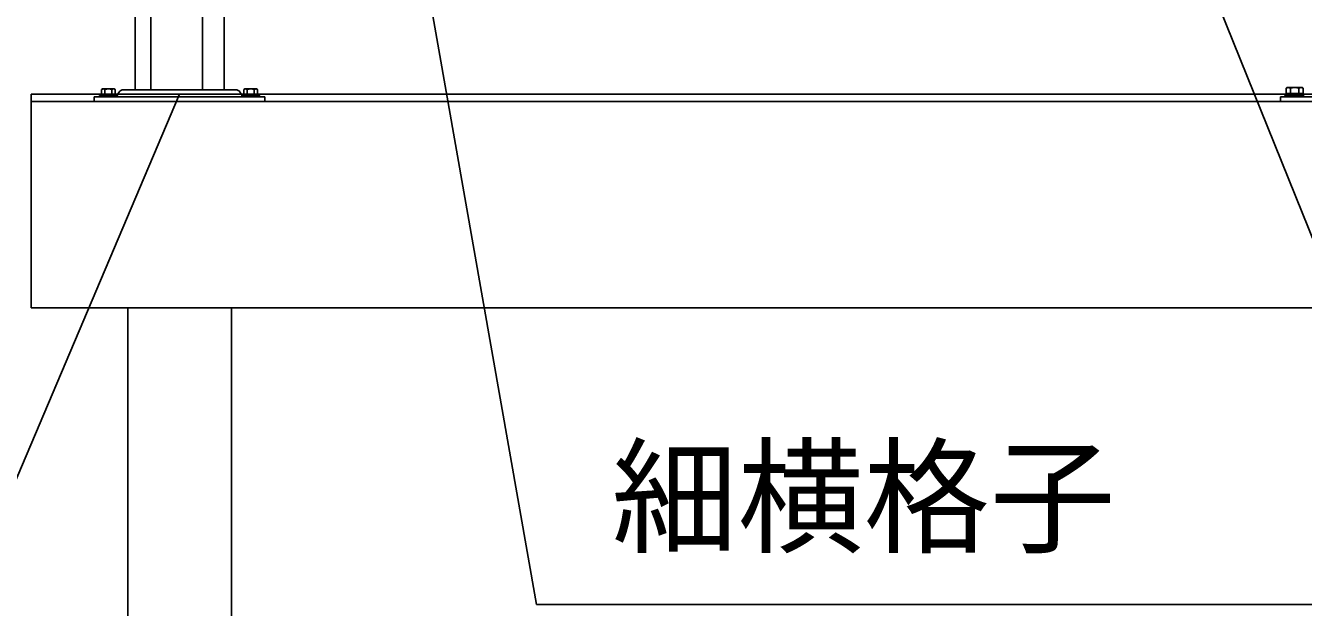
# Model space of a CAD drawing. Units: millimetres, scale not verified. Extents: x -4375 to 4375, y -6502 to 6475.
# Drawn here: x -1113 to -251, y 457 to 849 of the extents above; entities that cross this region are included whole.
import ezdxf
from ezdxf.enums import TextEntityAlignment as Align

# ---------------------------------------------------------------- set-up
doc = ezdxf.new("R2010")
doc.units = ezdxf.units.MM
doc.header["$LTSCALE"] = 30
doc.layers.add('0-3_YKK_A1', color=4, linetype='Continuous')
doc.layers.add('0-4_YKK_D', color=6, linetype='Continuous')
doc.styles.add('ＭＳ ゴシック', font='')
doc.styles.get('ＭＳ ゴシック').set_extended_font_data('MS Gothic')

msp = doc.modelspace()

# ---------------------------------------------------------------- linework, layer by layer
at = {"layer": '0-3_YKK_A1'}
for p, q in [((-1039, 1567.7), (-1039, 806.2)), ((-979, 806.2), (-979, 1567.7)), ((-1109, 803.2), (1019, 803.2)), ((-1109, 803.2), (-1109, 659.2)), ((-1061.7, 803.2), (-1052.3, 803.2)), ((-1061.7, 802.2), (-1061.7, 803.2)), ((-1061, 806.7), (-1061.62, 806.34)), ((-1061.62, 803.2), (-1061.62, 806.34)), ((-1061, 806.7), (-1053, 806.7)), ((-1059.5, 803.2), (-1054.5, 803.2)), ((-1059.31, 803.2), (-1059.31, 806.34)), ((-1054.69, 803.2), (-1054.69, 806.34)), ((-1053, 806.7), (-1052.38, 806.34)), ((-1052.38, 803.2), (-1052.38, 806.34)), ((-1052.3, 803.2), (-1052.3, 802.2)), ((-1049.93, 804.35), (-1051.17, 802.2)), ((-1049.93, 804.35), (-1050.23, 803.83)), ((-1046.72, 806.2), (-971.28, 806.2)), ((-968.07, 804.35), (-967.77, 803.83)), ((-968.07, 804.35), (-966.83, 802.2)), ((-965.7, 803.2), (-956.3, 803.2)), ((-965.7, 802.2), (-965.7, 803.2)), ((-965, 806.7), (-965.62, 806.34)), ((-965.62, 803.2), (-965.62, 806.34)), ((-965, 806.7), (-957, 806.7)), ((-963.5, 803.2), (-958.5, 803.2)), ((-963.31, 803.2), (-963.31, 806.34)), ((-958.69, 803.2), (-958.69, 806.34)), ((-957, 806.7), (-956.38, 806.34)), ((-956.38, 803.2), (-956.38, 806.34)), ((-956.3, 803.2), (-956.3, 802.2)), ((-263.5, 802.4), (-250.5, 802.4)), ((-263.5, 801.4), (-263.5, 802.4)), ((-262, 807.6), (-262.77, 807.15)), ((-262.77, 807.15), (-262.77, 803.6)), ((-262.77, 803.6), (-251.23, 803.6)), ((-262, 807.6), (-252, 807.6)), ((-259.89, 807.15), (-259.89, 803.6)), ((-254.11, 807.15), (-254.11, 803.6)), ((-252, 807.6), (-251.23, 807.15)), ((-251.23, 807.15), (-251.23, 803.6)), ((-1109, 798.2), (1019, 798.2)), ((-1066.5, 798.2), (-1066.5, 801.4)), ((-1066.5, 801.4), (-951.5, 801.4)), ((-1066.5, 798.2), (-1066.5, 801.4)), ((-951.5, 798.2), (-1066.5, 798.2)), ((-1066.5, 798.2), (-951.5, 798.2)), ((-1049.5, 801.4), (-1062.5, 801.4)), ((-1061.5, 798.2), (-961.5, 798.2)), ((1019, 798.2), (-319.41, 798.2)), ((-266.5, 798.2), (-266.5, 801.4)), ((-266.5, 798.2), (-266.5, 801.4)), ((-266.5, 801.4), (-151.5, 801.4)), ((-266.5, 798.2), (-151.5, 798.2)), ((-251.91, 801.4), (-263.5, 801.4)), ((-1109, 659.2), (1019, 659.2)), ((-973.92, 659.2), (-1044.08, 659.2)), ((-1044, 659.2), (-1044, 248.2)), ((-974, 659.2), (-974, 248.2))]:
    msp.add_line(p, q, dxfattribs=at)
for points in [[(-993.5, 806.2), (-993.5, 1406.2), (-1028.5, 1406.2), (-1028.5, 806.2)], [(-262.6, 802.4), (-262.6, 803.6), (-251.4, 803.6), (-251.4, 802.4)], [(-951.5, 801.4), (-951.5, 798.2), (-1066.5, 798.2)]]:
    msp.add_lwpolyline(points, dxfattribs=at)
for points in [[(-1051, 801.4), (-1063, 801.4), (-1063, 802.2), (-1051, 802.2)], [(-955, 801.4), (-967, 801.4), (-967, 802.2), (-955, 802.2)]]:
    msp.add_lwpolyline(points, close=True, dxfattribs=at)
for centre, radius, start, end in [((-1060.46, 804.66), 2.04, 55.61575, 124.38425), ((-1057, 799.06), 7.64, 72.41205, 107.58795), ((-1053.54, 804.66), 2.04, 55.61575, 124.38425), ((-1046.72, 802.5), 3.7, 90, 149.99999), ((-971.28, 802.5), 3.7, 30.00001, 90), ((-964.46, 804.66), 2.04, 55.61575, 124.38425), ((-961, 799.06), 7.64, 72.41205, 107.58795), ((-957.54, 804.66), 2.04, 55.61575, 124.38425), ((-261.33, 805.04), 2.56, 55.61708, 124.38292), ((-257, 798.05), 9.55, 72.41276, 107.58724), ((-252.67, 805.04), 2.56, 55.61708, 124.38292)]:
    msp.add_arc(centre, radius, start, end, dxfattribs=at)
at = {"layer": '0-4_YKK_D'}
for points in [[(-865.04, 1008.26), (-768.23, 459.2), (-230.4, 459.2)], [(-307.6, 861.37), (-145.12, 459.2), (239.41, 459.2)], [(-1009, 803.2), (-1401.64, -121.8), (-2249.04, -121.8)]]:
    msp.add_lwpolyline(points, dxfattribs=at)

# ---------------------------------------------------------------- texts
at = {"layer": '0-4_YKK_D', "style": 'ＭＳ ゴシック'}
msp.add_text('細横格子', height=62.32, dxfattribs=at).set_placement((-717.7, 481.88), align=Align.BOTTOM_LEFT)

doc.saveas('drawing.dxf')
